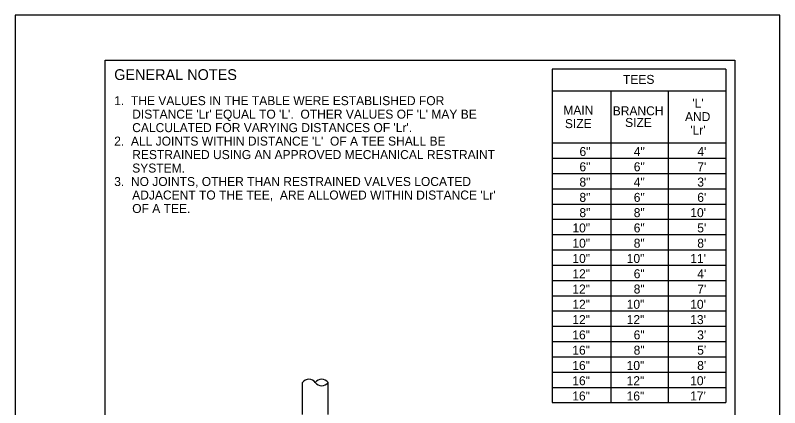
# Model space of a CAD drawing. Extents: x 2082620.6 to 2082629.1, y 13331283.2 to 13331294.2.
# Drawn here: x 2082620.6 to 2082629.1, y 13331289.82 to 13331294.19 of the extents above; entities that cross this region are included whole.
import ezdxf

# ---------------------------------------------------------------- set-up
doc = ezdxf.new("R2010")
doc.units = 0
for name, color, linetype in [('Detail', 7, 'Continuous'), ('Detail Label', 7, 'Continuous'), ('Non-Print', 7, 'Continuous'), ('Sheet Title Block', 7, 'Continuous')]:
    doc.layers.add(name, color=color, linetype=linetype)

msp = doc.modelspace()

# ---------------------------------------------------------------- linework, layer by layer
at = {"layer": 'Detail'}
for p, q in [((2082623.7983, 13331289.7489), (2082623.7983, 13331290.1058)), ((2082624.0831, 13331290.1055), (2082624.0831, 13331290.1055)), ((2082624.0831, 13331289.7489), (2082624.0831, 13331290.1055))]:
    msp.add_line(p, q, dxfattribs=at)
for centre, start, end in [((2082623.8694, 13331290.0523), 36.80299, 143.07145), ((2082624.0118, 13331290.0522), 36.80689, 143.07145), ((2082624.0118, 13331290.0522), 36.80299, 143.07145), ((2082624.0119, 13331290.159), 216.80849, 323.06207), ((2082624.0119, 13331290.159), 216.80849, 323.06595)]:
    msp.add_arc(centre, 0.089, start, end, dxfattribs=at)
at = {"layer": 'Detail Label'}
for p, q in [((2082626.5751, 13331293.5911), (2082626.5751, 13331289.8811)), ((2082628.5046, 13331293.5911), (2082626.5751, 13331293.5911)), ((2082628.5046, 13331293.5911), (2082628.5046, 13331289.8811)), ((2082626.5751, 13331293.3511), (2082628.5046, 13331293.3511)), ((2082627.2251, 13331293.3511), (2082627.2251, 13331289.8811)), ((2082627.8648, 13331293.3511), (2082627.8648, 13331289.8811)), ((2082626.5751, 13331292.7711), (2082628.5046, 13331292.7711)), ((2082626.5751, 13331292.6011), (2082628.5046, 13331292.6011)), ((2082626.5751, 13331292.4311), (2082628.5046, 13331292.4311)), ((2082626.5751, 13331292.2611), (2082628.5046, 13331292.2611)), ((2082626.5751, 13331292.0911), (2082628.5046, 13331292.0911)), ((2082626.5751, 13331291.9211), (2082628.5046, 13331291.9211)), ((2082626.5751, 13331291.7511), (2082628.5046, 13331291.7511)), ((2082626.5751, 13331291.5811), (2082628.5046, 13331291.5811)), ((2082626.5751, 13331291.4111), (2082628.5046, 13331291.4111)), ((2082626.5751, 13331291.2411), (2082628.5046, 13331291.2411)), ((2082626.5751, 13331291.0711), (2082628.5046, 13331291.0711)), ((2082626.5751, 13331290.9011), (2082628.5046, 13331290.9011)), ((2082626.5751, 13331290.7311), (2082628.5046, 13331290.7311)), ((2082626.5751, 13331290.5611), (2082628.5046, 13331290.5611)), ((2082626.5751, 13331290.3911), (2082628.5046, 13331290.3911)), ((2082626.5751, 13331290.2211), (2082628.5046, 13331290.2211)), ((2082626.5751, 13331290.0511), (2082628.5046, 13331290.0511)), ((2082626.5751, 13331289.8811), (2082628.5046, 13331289.8811))]:
    msp.add_line(p, q, dxfattribs=at)
at = {"layer": 'Non-Print'}
msp.add_lwpolyline([(2082620.6046, 13331283.1911), (2082629.1046, 13331283.1911), (2082629.1046, 13331294.1911), (2082620.6046, 13331294.1911)], close=True, dxfattribs=at)
at = {"layer": 'Sheet Title Block'}
msp.add_lwpolyline([(2082621.6046, 13331293.6911), (2082628.6046, 13331293.6911), (2082628.6046, 13331285.1911), (2082621.6046, 13331285.1911)], close=True, dxfattribs=at)

# ---------------------------------------------------------------- texts
at = {"layer": 'Detail Label'}
for s, height, p in [('GENERAL NOTES', 0.12, (2082621.7046, 13331293.4711)), ('TEES', 0.1, (2082627.3623, 13331293.4276)), ('1.  THE VALUES IN THE TABLE WERE ESTABLISHED FOR ', 0.1, (2082621.7046, 13331293.1911)), ("'L'", 0.1, (2082628.1331, 13331293.1633)), ('MAIN ', 0.1, (2082626.6985, 13331293.0857)), ('BRANCH', 0.1, (2082627.2479, 13331293.078)), ("DISTANCE 'Lr' EQUAL TO 'L'.  OTHER VALUES OF 'L' MAY BE ", 0.1, (2082621.9046, 13331293.0411)), ('AND', 0.1, (2082628.0515, 13331293.0133)), ("CALCULATED FOR VARYING DISTANCES OF 'Lr'.", 0.1, (2082621.9046, 13331292.8911)), ('SIZE', 0.1, (2082626.7159, 13331292.9357)), ('SIZE', 0.1, (2082627.3857, 13331292.9486)), ("'Lr'", 0.1, (2082628.1098, 13331292.8633)), ("2.  ALL JOINTS WITHIN DISTANCE 'L'  OF A TEE SHALL BE ", 0.1, (2082621.7046, 13331292.7411)), ('RESTRAINED USING AN APPROVED MECHANICAL RESTRAINT ', 0.1, (2082621.9046, 13331292.5911)), ('SYSTEM.', 0.1, (2082621.9046, 13331292.4411)), ('3.  NO JOINTS, OTHER THAN RESTRAINED VALVES LOCATED ', 0.1, (2082621.7046, 13331292.2911)), ("ADJACENT TO THE TEE,  ARE ALLOWED WITHIN DISTANCE 'Lr' ", 0.1, (2082621.9046, 13331292.1411)), ('OF A TEE.', 0.1, (2082621.9046, 13331291.9911))]:
    msp.add_text(s, height=height, dxfattribs=at).set_placement(p)
for s, p in [('6"', (2082626.8779, 13331292.6252)), ('4"', (2082627.4821, 13331292.6252)), ("4'", (2082628.1886, 13331292.6252)), ('6"', (2082626.8777, 13331292.4552)), ('6"', (2082627.4819, 13331292.4552)), ("7'", (2082628.1884, 13331292.4552)), ('8"', (2082626.8776, 13331292.2852)), ('4"', (2082627.4818, 13331292.2852)), ("3'", (2082628.1883, 13331292.2852)), ('8"', (2082626.8775, 13331292.1152)), ('6"', (2082627.4817, 13331292.1152)), ("6'", (2082628.1882, 13331292.1152)), ('8"', (2082626.8774, 13331291.9452)), ('8"', (2082627.4815, 13331291.9452)), ("10'", (2082628.1104, 13331291.9453)), ('10"', (2082626.7996, 13331291.7753)), ('6"', (2082627.4814, 13331291.7752)), ("5'", (2082628.1879, 13331291.7752)), ('10"', (2082626.7994, 13331291.6053)), ('8"', (2082627.4813, 13331291.6052)), ("8'", (2082628.1878, 13331291.6052)), ('10"', (2082626.7993, 13331291.4353)), ('10"', (2082627.4035, 13331291.4353)), ("11'", (2082628.11, 13331291.4353)), ('12"', (2082626.7992, 13331291.2653)), ('6"', (2082627.481, 13331291.2652)), ("4'", (2082628.1875, 13331291.2652)), ('12"', (2082626.799, 13331291.0953)), ('8"', (2082627.4809, 13331291.0952)), ("7'", (2082628.1874, 13331291.0952)), ('12"', (2082626.7989, 13331290.9253)), ('10"', (2082627.4031, 13331290.9253)), ("10'", (2082628.1096, 13331290.9253)), ('12"', (2082626.7988, 13331290.7553)), ('12"', (2082627.403, 13331290.7553)), ("13'", (2082628.1095, 13331290.7553)), ('16"', (2082626.7986, 13331290.5853)), ('6"', (2082627.4805, 13331290.5852)), ("3'", (2082628.187, 13331290.5852)), ('16"', (2082626.7985, 13331290.4153)), ('8"', (2082627.4804, 13331290.4152)), ("5'", (2082628.1869, 13331290.4152)), ('16"', (2082626.7984, 13331290.2453)), ('10"', (2082627.4026, 13331290.2453)), ("8'", (2082628.1868, 13331290.2452)), ('16"', (2082626.7983, 13331290.0753)), ('12"', (2082627.4024, 13331290.0753)), ("10'", (2082628.109, 13331290.0753)), ('16"', (2082626.7981, 13331289.9053)), ('16"', (2082627.4023, 13331289.9053)), ("17'", (2082628.1088, 13331289.9053))]:
    msp.add_text(s, height=0.1, rotation=359.95611, dxfattribs=at).set_placement(p)

doc.saveas('drawing.dxf')
